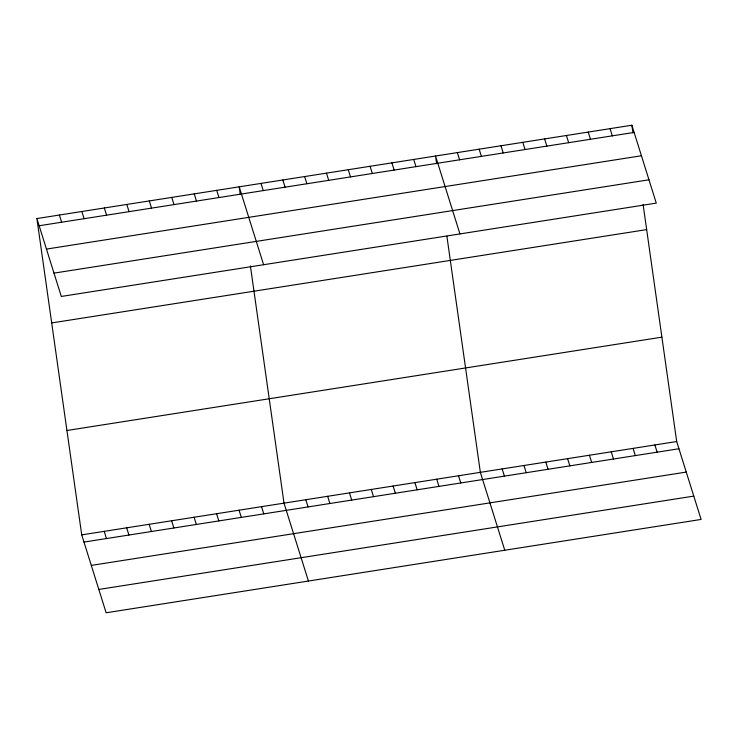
<?xml version="1.0" encoding="UTF-8"?>
<svg xmlns="http://www.w3.org/2000/svg" width="738" height="738" viewBox="0 0 738 738"><rect width="100%" height="100%" fill="white"/><g stroke="black" fill="none" stroke-linecap="round" stroke-linejoin="round"><path stroke-width="1.11" d="M36.9 218.559L631.866 125.229L656.276 203.125L61.309 296.455L36.9 218.559L81.724 534.875L106.134 612.771L701.1 519.441L676.691 441.545L643.075 204.343M39.16 225.754L634.117 132.425M46.466 249.084L641.433 155.755M54.003 273.125L648.96 179.795M51.688 322.94L646.654 229.61M66.937 430.494L661.894 337.165M81.724 534.875L676.691 441.545M83.984 542.079L678.942 448.75M91.291 565.409L686.257 472.08M98.827 589.441L693.785 496.111M610.049 128.652L612.309 135.847M588.232 132.074L590.492 139.27M566.415 135.497L568.675 142.692M654.874 444.968L657.134 452.173M544.607 138.919L546.858 146.115M633.056 448.39L635.317 455.595M522.79 142.342L525.041 149.537M611.239 451.813L613.499 459.018M500.973 145.764L503.233 152.96M589.431 455.235L591.682 462.431M479.156 149.177L481.416 156.382M567.614 458.658L569.865 465.853M457.339 152.6L459.599 159.805M545.797 462.08L548.057 469.276M459.94 233.918L435.531 156.022L436.619 163.716M523.98 465.503L526.24 472.698M413.714 159.445L415.964 166.65M502.163 468.925L504.423 476.121M391.896 162.867L394.147 170.072M504.764 550.244L480.355 472.348L446.896 236.243M370.079 166.29L372.339 173.495M458.538 475.77L460.789 482.966M348.262 169.712L350.522 176.908M436.721 479.193L438.972 486.388M326.454 173.135L328.705 180.33M414.904 482.615L417.164 489.811M304.637 176.557L306.888 183.753M393.086 486.038L395.347 493.233M282.82 179.98L285.071 187.175M371.269 489.46L373.529 496.656M261.003 183.402L263.263 190.598M349.461 492.883L351.712 500.078M263.595 264.721L239.186 186.825L240.274 194.518M327.644 496.305L329.895 503.5M216.714 190.349L218.965 197.544M305.827 499.727L308.087 506.923M194.232 193.873L196.493 201.077M308.419 581.037L284.01 503.15L250.403 265.938M171.76 197.406L174.011 204.601M261.538 506.674L263.789 513.869M149.279 200.93L151.539 208.125M239.057 510.198L241.317 517.393M126.807 204.454L129.058 211.649M216.585 513.722L218.835 520.917M104.326 207.978L106.586 215.173M194.103 517.246L196.363 524.45M81.853 211.502L84.104 218.706M171.631 520.779L173.882 527.974M59.372 215.035L61.632 222.23M149.15 524.303L151.41 531.498M126.678 527.827L128.929 535.022M104.196 531.351L106.457 538.546M631.866 125.229L632.955 132.923"/></g></svg>
